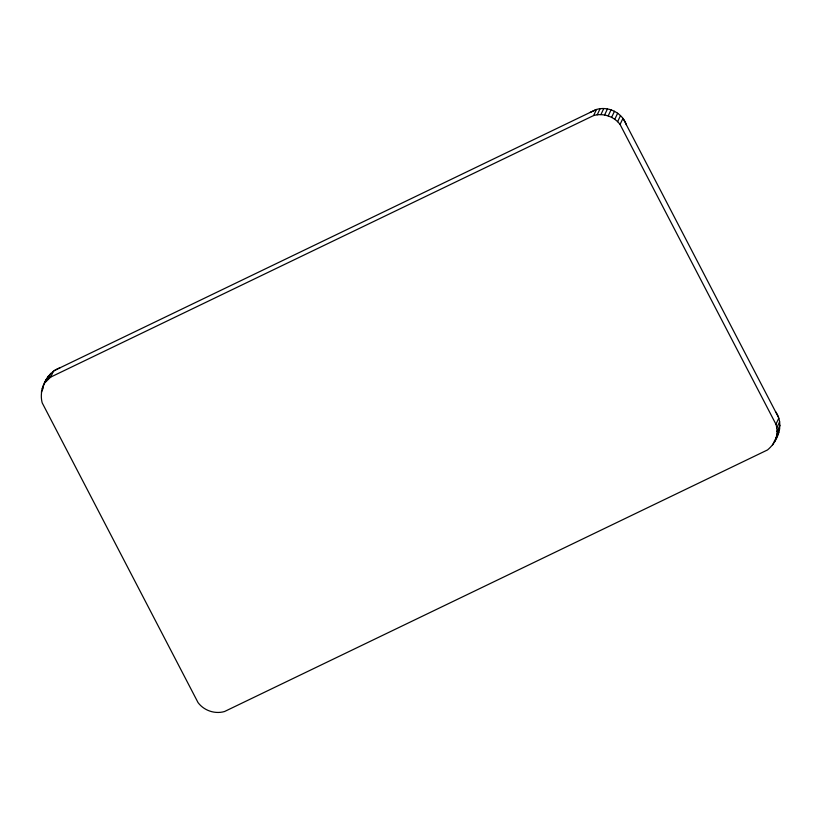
<?xml version="1.0" encoding="UTF-8"?>
<svg xmlns="http://www.w3.org/2000/svg" width="821" height="821" viewBox="0 0 821 821"><rect width="100%" height="100%" fill="white"/><g stroke="black" fill="none" stroke-linecap="round" stroke-linejoin="round"><path stroke-width="1.23" d="M60.015 367.798C46.715 372.56 38.566 389.339 42.189 402.844L198.056 702.622C204.008 710.606 214.938 714.332 224.513 711.53L767.491 449.959C778.185 441.175 784.486 423.769 775.517 411.619M774.542 441.852C777.292 436.444 777.764 430.019 775.937 424.241L620.06 124.464C614.108 116.479 603.189 112.754 593.614 115.556L50.635 377.126L45.483 382.175M45.063 382.473L48.357 376.09M42.189 388.559L46.458 379.148M41.337 392.069L43.256 388.005M47.854 379.446L50.728 373.36M50.635 377.126L53.509 371.041M593.614 115.556L596.487 109.47C608.494 105.837 622.39 112.939 626.402 124.843M597.216 114.807L600.089 108.721M600.9 114.612L603.774 108.526M604.584 114.981L607.468 108.895M608.187 115.905L611.07 109.819M611.614 117.352L614.488 111.266M614.785 119.291L617.659 113.206M617.628 121.682L620.502 115.597M620.06 124.464L622.944 118.378M775.937 424.241L778.811 418.156M776.789 427.792L779.663 421.707M777.077 431.415L779.95 425.329M776.789 435.017L779.663 428.931M772.643 444.91L775.034 439.84M775.937 438.527L778.811 432.441M775.517 438.825L777.425 435.766M589.899 112.539L596.487 109.47M54.381 370.507L595.533 109.829M623.498 119.25L778.421 417.212"/></g></svg>
